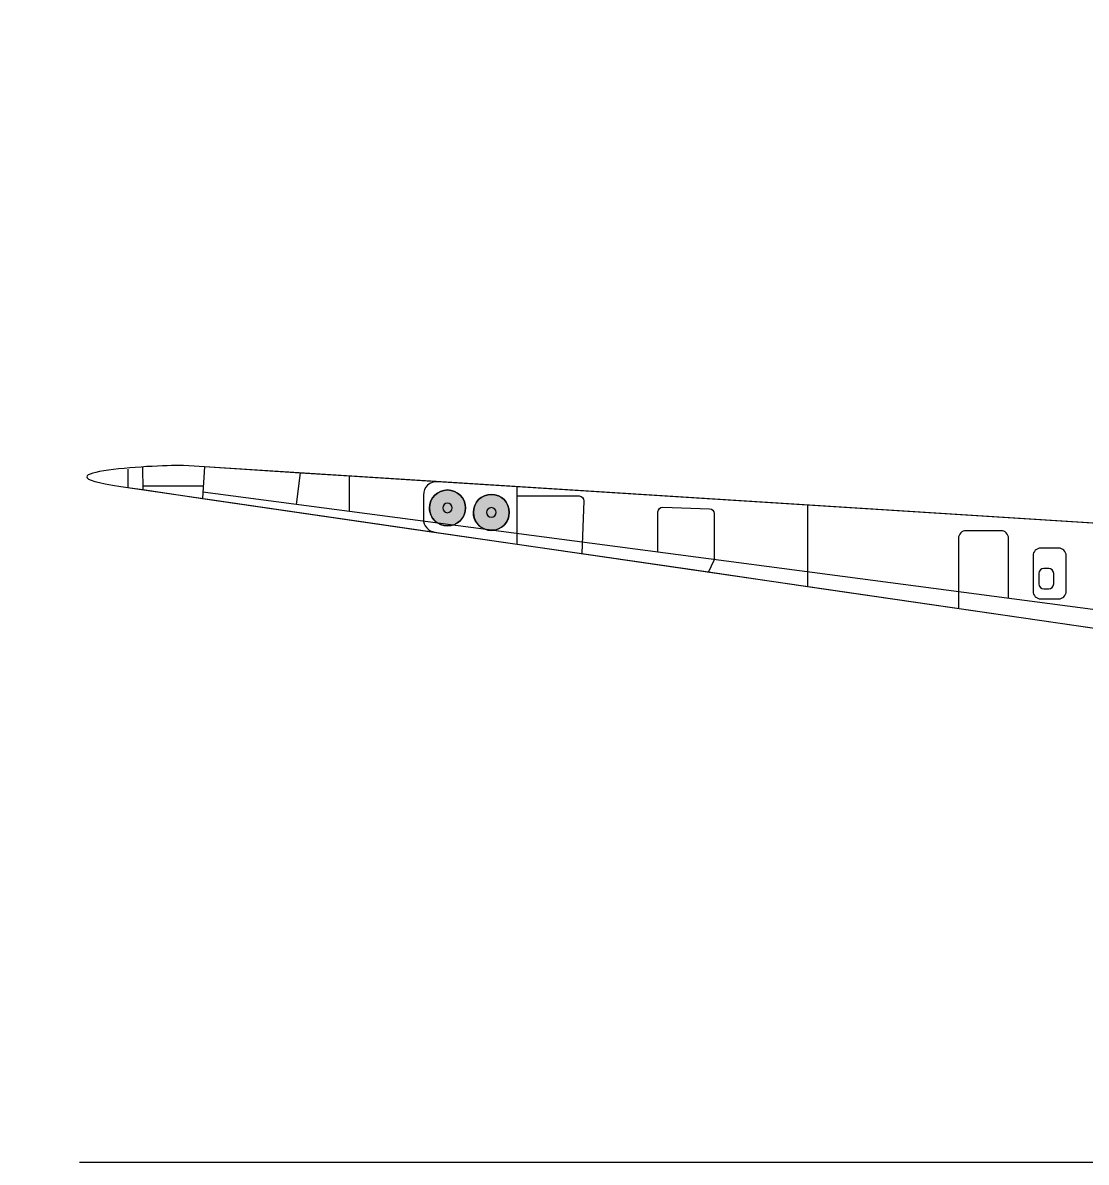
# Model space of a CAD drawing. Extents: x 54 to 366, y 42 to 297.
# Drawn here: x 188.7 to 237, y 234 to 285.8 of the extents above; entities that cross this region are included whole.
import ezdxf

# ---------------------------------------------------------------- set-up
doc = ezdxf.new("R2010")
doc.units = 0
doc.header["$MEASUREMENT"] = 0
doc.layers.add('4-VIEW', color=7, linetype='CONTINUOUS')
doc.layers.add('SOLIDS', color=7, linetype='CONTINUOUS')

# ---------------------------------------------------------------- blocks, each defined once
blk = doc.blocks.new('BLOCK_2')
at = {"layer": '4-VIEW', "color": 7}
for points in [[(194.135, 265.611), (194.153, 264.607)], [(196.945, 265.638), (196.867, 264.212)], [(193.46, 265.542), (193.464, 264.707)], [(201.299, 265.364), (201.111, 263.938)], [(203.521, 265.224), (203.521, 263.608)], [(196.898, 264.763), (194.149, 264.763)], [(211.16, 262.132), (211.16, 264.744)], [(246.985, 257.881), (196.882, 264.496)], [(224.369, 263.907), (224.369, 260.201)]]:
    blk.add_lwpolyline(points, dxfattribs=at)
for points, knots in [([(244.552, 262.632), (244.552, 262.632), (196.001, 265.698), (196.001, 265.698), (195.15, 265.752), (188.69, 265.409), (193.152, 264.752), (193.152, 264.752), (247.206, 256.887), (247.206, 256.887)], [0, 0, 0, 0, 1, 1, 1, 2, 2, 2, 3, 3, 3, 3]), ([(207.55, 264.969), (207.2, 264.991), (206.904, 264.716), (206.904, 264.363), (206.904, 264.363), (206.904, 263.274), (206.904, 263.274), (206.904, 262.97), (207.125, 262.716), (207.426, 262.673)], [0, 0, 0, 0, 1, 1, 1, 2, 2, 2, 3, 3, 3, 3]), ([(207.996, 262.956), (207.544, 262.956), (207.179, 263.323), (207.179, 263.774), (207.179, 264.226), (207.544, 264.592), (207.996, 264.592), (208.448, 264.592), (208.814, 264.226), (208.814, 263.774), (208.814, 263.323), (208.448, 262.956), (207.996, 262.956), (207.996, 262.956), (207.996, 262.956), (207.996, 262.956)], [0, 0, 0, 0, 1, 1, 1, 2, 2, 2, 3, 3, 3, 4, 4, 4, 5, 5, 5, 5]), ([(209.991, 262.756), (209.539, 262.756), (209.173, 263.121), (209.173, 263.573), (209.173, 264.025), (209.539, 264.391), (209.991, 264.391), (210.443, 264.391), (210.808, 264.025), (210.808, 263.573), (210.808, 263.121), (210.443, 262.756), (209.991, 262.756), (209.991, 262.756), (209.991, 262.756), (209.991, 262.756)], [0, 0, 0, 0, 1, 1, 1, 2, 2, 2, 3, 3, 3, 4, 4, 4, 5, 5, 5, 5]), ([(211.16, 264.32), (211.16, 264.32), (213.982, 264.32), (213.982, 264.32), (214.106, 264.32), (214.204, 264.217), (214.199, 264.093), (214.199, 264.093), (214.098, 261.704), (214.098, 261.704)], [0, 0, 0, 0, 1, 1, 1, 2, 2, 2, 3, 3, 3, 3]), ([(207.996, 263.559), (207.878, 263.559), (207.781, 263.656), (207.781, 263.774), (207.781, 263.893), (207.878, 263.989), (207.996, 263.989), (208.115, 263.989), (208.211, 263.893), (208.211, 263.774), (208.211, 263.656), (208.115, 263.559), (207.996, 263.559), (207.996, 263.559), (207.996, 263.559), (207.996, 263.559)], [0, 0, 0, 0, 1, 1, 1, 2, 2, 2, 3, 3, 3, 4, 4, 4, 5, 5, 5, 5]), ([(209.991, 263.358), (209.871, 263.358), (209.775, 263.455), (209.775, 263.573), (209.775, 263.692), (209.871, 263.788), (209.991, 263.788), (210.109, 263.788), (210.206, 263.692), (210.206, 263.573), (210.206, 263.455), (210.109, 263.358), (209.991, 263.358), (209.991, 263.358), (209.991, 263.358), (209.991, 263.358)], [0, 0, 0, 0, 1, 1, 1, 2, 2, 2, 3, 3, 3, 4, 4, 4, 5, 5, 5, 5]), ([(217.566, 261.766), (217.566, 261.766), (217.566, 263.593), (217.566, 263.593), (217.566, 263.716), (217.667, 263.814), (217.79, 263.81), (217.79, 263.81), (219.91, 263.738), (219.91, 263.738), (220.027, 263.734), (220.12, 263.638), (220.12, 263.521), (220.12, 263.521), (220.12, 261.473), (220.12, 261.473), (220.12, 261.44), (220.114, 261.411), (220.1, 261.382), (220.1, 261.382), (219.86, 260.866), (219.86, 260.866)], [0, 0, 0, 0, 1, 1, 1, 2, 2, 2, 3, 3, 3, 4, 4, 4, 5, 5, 5, 6, 6, 6, 7, 7, 7, 7]), ([(233.501, 259.661), (233.501, 259.661), (233.501, 262.394), (233.501, 262.394), (233.501, 262.585), (233.345, 262.742), (233.154, 262.742), (233.154, 262.742), (231.572, 262.742), (231.572, 262.742), (231.381, 262.742), (231.225, 262.585), (231.225, 262.394), (231.225, 262.394), (231.225, 259.221), (231.225, 259.221)], [0, 0, 0, 0, 1, 1, 1, 2, 2, 2, 3, 3, 3, 4, 4, 4, 5, 5, 5, 5]), ([(235.78, 259.643), (235.78, 259.643), (234.962, 259.643), (234.962, 259.643), (234.773, 259.643), (234.618, 259.797), (234.618, 259.987), (234.618, 259.987), (234.618, 261.608), (234.618, 261.608), (234.618, 261.797), (234.773, 261.952), (234.962, 261.952), (234.962, 261.952), (235.78, 261.952), (235.78, 261.952), (235.97, 261.952), (236.124, 261.797), (236.124, 261.608), (236.124, 261.608), (236.124, 259.987), (236.124, 259.987), (236.124, 259.797), (235.97, 259.643), (235.78, 259.643), (235.78, 259.643), (235.78, 259.643), (235.78, 259.643)], [0, 0, 0, 0, 1, 1, 1, 2, 2, 2, 3, 3, 3, 4, 4, 4, 5, 5, 5, 6, 6, 6, 7, 7, 7, 8, 8, 8, 9, 9, 9, 9]), ([(235.329, 260.094), (235.329, 260.094), (235.113, 260.094), (235.113, 260.094), (234.987, 260.094), (234.883, 260.198), (234.883, 260.324), (234.883, 260.324), (234.883, 260.798), (234.883, 260.798), (234.883, 260.923), (234.987, 261.027), (235.113, 261.027), (235.113, 261.027), (235.329, 261.027), (235.329, 261.027), (235.455, 261.027), (235.557, 260.923), (235.557, 260.798), (235.557, 260.798), (235.557, 260.324), (235.557, 260.324), (235.557, 260.198), (235.455, 260.094), (235.329, 260.094), (235.329, 260.094), (235.329, 260.094), (235.329, 260.094)], [0, 0, 0, 0, 1, 1, 1, 2, 2, 2, 3, 3, 3, 4, 4, 4, 5, 5, 5, 6, 6, 6, 7, 7, 7, 8, 8, 8, 9, 9, 9, 9])]:
    blk.add_open_spline(points, degree=3, knots=knots, dxfattribs=at)

msp = doc.modelspace()

# ---------------------------------------------------------------- hatches: boundary and pattern name
at = {"layer": 'SOLIDS'}
h = msp.add_hatch(color=255, dxfattribs=at)
edge = h.paths.add_edge_path()
edge.add_spline(control_points=[(207.996, 264.592), (207.544, 264.592), (207.179, 264.226), (207.179, 263.774), (207.179, 263.487), (207.327, 263.233), (207.551, 263.087), (207.679, 263.004), (207.832, 262.956), (207.996, 262.956), (208.084, 262.956), (208.169, 262.97), (208.248, 262.995), (208.577, 263.102), (208.814, 263.41), (208.814, 263.774), (208.814, 264.226), (208.448, 264.592), (207.996, 264.592), (207.996, 264.592), (207.996, 264.592), (207.996, 264.592)], knot_values=[0, 0, 0, 0, 1, 1, 1, 2, 2, 2, 3, 3, 3, 4, 4, 4, 5, 5, 5, 6, 6, 6, 7, 7, 7, 7], degree=3, periodic=1)
edge = h.paths.add_edge_path()
edge.add_spline(control_points=[(209.991, 264.391), (209.539, 264.391), (209.173, 264.025), (209.173, 263.573), (209.173, 263.216), (209.401, 262.913), (209.72, 262.801), (209.72, 262.801), (210.051, 262.758), (210.051, 262.758), (210.475, 262.788), (210.808, 263.141), (210.808, 263.573), (210.808, 264.025), (210.442, 264.391), (209.991, 264.391)], knot_values=[0, 0, 0, 0, 1, 1, 1, 2, 2, 2, 3, 3, 3, 4, 4, 4, 5, 5, 5, 5], degree=3, periodic=1)

# ---------------------------------------------------------------- linework, layer by layer
at = {"layer": '4-VIEW', "color": 7}
msp.add_lwpolyline([(191.265, 234.047), (363.66, 234.047)], dxfattribs=at)
at = {"layer": 'SOLIDS'}
for points, knots in [([(275.137, 270.142), (275.137, 270.142), (275.2, 276.673), (275.2, 276.673), (275.2, 276.783), (275.278, 276.847), (275.368, 276.863), (275.368, 276.863), (275.369, 276.864), (275.369, 276.864), (275.49, 276.886), (275.632, 276.822), (275.633, 276.673), (275.633, 276.673), (275.712, 270.452), (275.712, 270.452), (275.712, 270.452), (276.424, 270.452), (276.424, 270.452), (276.466, 273.494), (276.528, 276.41), (276.659, 278.896), (276.758, 280.786), (276.896, 282.428), (277.095, 283.688), (277.425, 285.77), (277.547, 285.82), (277.883, 283.704), (278.346, 280.788), (278.482, 275.817), (278.557, 270.452), (278.557, 270.452), (279.294, 270.452), (279.294, 270.452), (279.44, 270.452), (279.515, 270.31), (279.52, 270.164), (280.631, 270.131), (281.527, 269.344), (281.527, 268.191), (281.527, 268.191), (281.527, 267.74), (281.527, 267.74), (281.645, 267.739), (281.742, 267.642), (281.742, 267.523), (281.742, 267.523), (281.742, 267.456), (281.742, 267.456), (281.742, 267.336), (281.645, 267.238), (281.526, 267.238), (281.526, 267.238), (281.526, 266.852), (281.526, 266.852), (281.526, 266.852), (288.124, 266.694), (288.124, 266.694), (288.148, 266.741), (288.199, 266.774), (288.263, 266.763), (288.419, 266.734), (288.572, 266.704), (288.723, 266.671), (288.723, 266.671), (293.437, 266.552), (293.437, 266.552), (293.437, 266.552), (300.822, 266.366), (300.822, 266.366), (303.763, 266.292), (303.695, 266.129), (302.626, 265.968), (301.359, 265.778), (298.686, 265.591), (297.954, 265.562), (297.954, 265.562), (292.36, 265.34), (292.36, 265.34), (293.737, 264.612), (294.945, 263.713), (296.158, 262.769), (297.368, 264.36), (299.28, 265.387), (301.433, 265.387), (303.732, 265.387), (305.758, 264.216), (306.945, 262.437), (308.973, 263.89), (311.13, 265.349), (314.808, 266.383), (314.931, 266.418), (315.027, 266.271), (314.943, 266.173), (313.544, 264.527), (312.026, 263.464), (310.429, 262.632), (310.429, 262.632), (311.905, 262.726), (311.905, 262.726), (311.905, 262.726), (330.612, 263.907), (330.612, 263.907), (330.612, 263.907), (343.821, 264.741), (343.821, 264.741), (343.821, 264.741), (348.619, 265.044), (348.619, 265.044), (348.619, 265.044), (351.46, 265.223), (351.46, 265.223), (351.46, 265.223), (351.46, 265.223), (351.46, 265.223), (351.46, 265.223), (353.682, 265.363), (353.682, 265.363), (353.682, 265.363), (353.682, 265.363), (353.682, 265.363), (353.682, 265.363), (358.035, 265.638), (358.035, 265.638), (358.035, 265.638), (358.98, 265.698), (358.98, 265.698), (359.83, 265.752), (366.291, 265.409), (361.829, 264.752), (361.829, 264.752), (361.517, 264.707), (361.517, 264.707), (361.517, 264.707), (360.828, 264.606), (360.828, 264.606), (360.828, 264.606), (359.47, 264.409), (359.47, 264.409), (359.47, 264.409), (359.47, 264.409), (359.47, 264.409), (359.47, 264.409), (358.805, 264.312), (358.805, 264.312), (358.805, 264.312), (358.112, 264.211), (358.112, 264.211), (358.112, 264.211), (346.935, 262.585), (346.935, 262.585), (346.935, 262.585), (341.973, 261.863), (341.973, 261.863), (341.973, 261.863), (340.883, 261.704), (340.883, 261.704), (340.883, 261.704), (335.12, 260.866), (335.12, 260.866), (335.12, 260.866), (330.612, 260.21), (330.612, 260.21), (330.612, 260.21), (312.449, 257.567), (312.449, 257.567), (312.449, 257.567), (307.784, 256.888), (307.784, 256.888), (307.509, 255.958), (307.036, 255.113), (306.413, 254.403), (306.413, 254.403), (307.148, 253.431), (307.148, 253.431), (307.243, 253.311), (307.224, 253.138), (307.107, 253.041), (307.107, 253.041), (306.273, 252.347), (306.273, 252.347), (306.151, 252.246), (305.973, 252.263), (305.874, 252.386), (305.874, 252.386), (305.36, 253.018), (305.36, 253.018), (305.36, 253.018), (305.404, 244.194), (305.404, 244.194), (305.405, 244.048), (305.289, 243.932), (305.143, 243.932), (305.143, 243.932), (304.602, 243.932), (304.602, 243.932), (304.602, 243.932), (304.602, 242.691), (304.602, 242.691), (304.602, 242.691), (304.602, 242.536), (304.602, 242.536), (304.602, 242.381), (304.475, 242.253), (304.32, 242.253), (304.32, 242.253), (303.866, 242.253), (303.866, 242.253), (303.724, 242.253), (303.606, 242.359), (303.586, 242.494), (303.586, 242.494), (302.838, 242.494), (302.838, 242.494), (302.838, 242.494), (302.838, 239.205), (302.838, 239.205), (302.838, 238.648), (302.382, 238.193), (301.826, 238.193), (301.826, 238.193), (300.893, 238.193), (300.893, 238.193), (300.337, 238.193), (299.882, 238.648), (299.882, 239.205), (299.882, 239.205), (299.882, 242.494), (299.882, 242.494), (299.882, 242.494), (299.216, 242.494), (299.216, 242.494), (299.19, 242.365), (299.076, 242.268), (298.939, 242.268), (298.939, 242.268), (298.499, 242.268), (298.499, 242.268), (298.344, 242.268), (298.217, 242.394), (298.217, 242.55), (298.217, 242.55), (298.217, 242.792), (298.217, 242.792), (298.217, 242.792), (298.217, 244.018), (298.217, 244.018), (298.217, 244.018), (297.765, 244.018), (297.765, 244.018), (297.621, 244.018), (297.505, 244.135), (297.505, 244.279), (297.505, 244.279), (297.505, 253.068), (297.505, 253.068), (297.505, 253.068), (297.249, 252.807), (297.249, 252.807), (297.249, 252.807), (296.868, 252.42), (296.868, 252.42), (296.762, 252.311), (296.587, 252.307), (296.475, 252.411), (296.475, 252.411), (295.681, 253.149), (295.681, 253.149), (295.564, 253.256), (295.559, 253.436), (295.669, 253.55), (295.669, 253.55), (296.067, 253.969), (296.067, 253.969), (296.067, 253.969), (296.466, 254.387), (296.466, 254.387), (296.305, 254.569), (296.154, 254.761), (296.014, 254.96), (296.014, 254.96), (295.718, 254.881), (295.718, 254.881), (295.315, 254.773), (294.819, 255.479), (295.15, 255.809), (295.15, 255.809), (295.392, 256.052), (295.392, 256.052), (295.338, 256.169), (295.289, 256.289), (295.243, 256.41), (295.243, 256.41), (283.96, 255.962), (283.96, 255.962), (283.96, 255.962), (283.96, 254.727), (283.96, 254.727), (283.96, 254.727), (283.96, 252.87), (283.96, 252.87), (283.96, 252.086), (283.484, 251.41), (282.807, 251.117), (282.574, 251.017), (282.319, 250.961), (282.051, 250.961), (282.051, 250.961), (280.459, 250.961), (280.459, 250.961), (280.459, 250.961), (277.855, 250.961), (277.855, 250.961), (277.855, 250.961), (277.855, 247.82), (277.855, 247.82), (277.855, 247.737), (277.786, 247.668), (277.702, 247.668), (277.702, 247.668), (277.278, 247.668), (277.278, 247.668), (277.194, 247.668), (277.126, 247.737), (277.126, 247.82), (277.126, 247.82), (277.126, 250.961), (277.126, 250.961), (277.126, 250.961), (272.93, 250.961), (272.93, 250.961), (272.293, 250.961), (271.728, 251.275), (271.381, 251.756), (271.381, 251.756), (271.193, 251.35), (271.193, 251.35), (271.193, 251.246), (271.11, 251.163), (271.007, 251.163), (270.904, 251.163), (270.821, 251.246), (270.821, 251.35), (270.821, 251.396), (270.838, 251.438), (270.865, 251.47), (270.865, 251.47), (271.131, 252.231), (271.131, 252.231), (271.059, 252.431), (271.021, 252.646), (271.021, 252.87), (271.021, 252.87), (271.021, 254.727), (271.021, 254.727), (271.021, 254.727), (271.021, 255.962), (271.021, 255.962), (271.021, 255.962), (259.738, 256.41), (259.738, 256.41), (259.692, 256.289), (259.642, 256.169), (259.589, 256.052), (259.589, 256.052), (259.831, 255.809), (259.831, 255.809), (260.162, 255.479), (259.666, 254.773), (259.263, 254.881), (259.263, 254.881), (258.966, 254.96), (258.966, 254.96), (258.827, 254.76), (258.676, 254.569), (258.514, 254.387), (258.514, 254.387), (258.913, 253.969), (258.913, 253.969), (258.913, 253.969), (259.312, 253.55), (259.312, 253.55), (259.421, 253.436), (259.416, 253.256), (259.301, 253.149), (259.301, 253.149), (258.505, 252.411), (258.505, 252.411), (258.394, 252.307), (258.22, 252.311), (258.112, 252.42), (258.112, 252.42), (257.731, 252.807), (257.731, 252.807), (257.731, 252.807), (257.476, 253.068), (257.476, 253.068), (257.476, 253.068), (257.476, 244.279), (257.476, 244.279), (257.476, 244.135), (257.359, 244.018), (257.216, 244.018), (257.216, 244.018), (256.764, 244.018), (256.764, 244.018), (256.764, 244.018), (256.764, 242.792), (256.764, 242.792), (256.764, 242.792), (256.764, 242.55), (256.764, 242.55), (256.764, 242.394), (256.637, 242.268), (256.482, 242.268), (256.482, 242.268), (256.042, 242.268), (256.042, 242.268), (255.905, 242.268), (255.791, 242.365), (255.765, 242.494), (255.765, 242.494), (255.098, 242.494), (255.098, 242.494), (255.098, 242.494), (255.098, 239.205), (255.098, 239.205), (255.098, 238.648), (254.644, 238.193), (254.087, 238.193), (254.087, 238.193), (253.155, 238.193), (253.155, 238.193), (252.599, 238.193), (252.143, 238.648), (252.143, 239.205), (252.143, 239.205), (252.143, 242.494), (252.143, 242.494), (252.143, 242.494), (251.395, 242.494), (251.395, 242.494), (251.375, 242.359), (251.257, 242.253), (251.115, 242.253), (251.115, 242.253), (250.661, 242.253), (250.661, 242.253), (250.505, 242.253), (250.379, 242.381), (250.379, 242.536), (250.379, 242.536), (250.379, 242.691), (250.379, 242.691), (250.379, 242.691), (250.379, 243.932), (250.379, 243.932), (250.379, 243.932), (249.838, 243.932), (249.838, 243.932), (249.692, 243.932), (249.576, 244.048), (249.576, 244.194), (249.576, 244.194), (249.621, 252.995), (249.621, 252.995), (249.621, 252.995), (249.107, 252.386), (249.107, 252.386), (249.007, 252.263), (248.829, 252.246), (248.708, 252.347), (248.708, 252.347), (247.875, 253.041), (247.875, 253.041), (247.757, 253.138), (247.738, 253.311), (247.833, 253.431), (247.833, 253.431), (248.573, 254.397), (248.573, 254.397), (247.948, 255.108), (247.473, 255.955), (247.197, 256.888), (247.197, 256.888), (242.531, 257.567), (242.531, 257.567), (242.531, 257.567), (224.369, 260.21), (224.369, 260.21), (224.369, 260.21), (219.86, 260.866), (219.86, 260.866), (219.86, 260.866), (214.098, 261.704), (214.098, 261.704), (214.098, 261.704), (211.16, 262.132), (211.16, 262.132), (211.16, 262.132), (207.377, 262.682), (207.377, 262.682), (207.377, 262.682), (196.867, 264.211), (196.867, 264.211), (196.867, 264.211), (194.153, 264.606), (194.153, 264.606), (194.153, 264.606), (193.464, 264.707), (193.464, 264.707), (193.464, 264.707), (193.152, 264.752), (193.152, 264.752), (188.69, 265.409), (195.15, 265.752), (196.001, 265.698), (196.001, 265.698), (196.945, 265.638), (196.945, 265.638), (196.945, 265.638), (201.299, 265.363), (201.299, 265.363), (201.299, 265.363), (203.521, 265.223), (203.521, 265.223), (203.521, 265.223), (207.541, 264.969), (207.541, 264.969), (207.544, 264.969), (207.547, 264.969), (207.55, 264.969), (207.55, 264.969), (211.16, 264.741), (211.16, 264.741), (211.16, 264.741), (224.369, 263.907), (224.369, 263.907), (224.369, 263.907), (243.076, 262.726), (243.076, 262.726), (243.076, 262.726), (244.552, 262.632), (244.552, 262.632), (242.955, 263.464), (241.437, 264.527), (240.038, 266.173), (239.955, 266.271), (240.049, 266.418), (240.172, 266.383), (243.85, 265.349), (246.007, 263.89), (248.036, 262.437), (249.224, 264.216), (251.249, 265.387), (253.548, 265.387), (255.7, 265.387), (257.613, 264.36), (258.822, 262.769), (260.036, 263.712), (261.244, 264.612), (262.62, 265.34), (262.62, 265.34), (257.026, 265.562), (257.026, 265.562), (256.294, 265.591), (253.621, 265.778), (252.354, 265.968), (251.285, 266.129), (251.218, 266.292), (254.158, 266.366), (254.158, 266.366), (261.544, 266.552), (261.544, 266.552), (261.544, 266.552), (266.258, 266.671), (266.258, 266.671), (266.409, 266.704), (266.562, 266.734), (266.718, 266.763), (266.781, 266.774), (266.833, 266.741), (266.857, 266.694), (266.857, 266.694), (273.454, 266.852), (273.454, 266.852), (273.454, 266.852), (273.456, 267.238), (273.456, 267.238), (273.336, 267.238), (273.238, 267.336), (273.238, 267.456), (273.238, 267.456), (273.238, 267.523), (273.238, 267.523), (273.238, 267.642), (273.335, 267.739), (273.453, 267.74), (273.453, 267.74), (273.453, 267.935), (273.453, 267.935), (273.453, 267.935), (273.453, 268.191), (273.453, 268.191), (273.453, 269.152), (274.076, 269.858), (274.926, 270.086), (274.959, 270.095), (275.049, 270.119), (275.137, 270.142)], [0, 0, 0, 0, 1, 1, 1, 2, 2, 2, 3, 3, 3, 4, 4, 4, 5, 5, 5, 6, 6, 6, 7, 7, 7, 8, 8, 8, 9, 9, 9, 10, 10, 10, 11, 11, 11, 12, 12, 12, 13, 13, 13, 14, 14, 14, 15, 15, 15, 16, 16, 16, 17, 17, 17, 18, 18, 18, 19, 19, 19, 20, 20, 20, 21, 21, 21, 22, 22, 22, 23, 23, 23, 24, 24, 24, 25, 25, 25, 26, 26, 26, 27, 27, 27, 28, 28, 28, 29, 29, 29, 30, 30, 30, 31, 31, 31, 32, 32, 32, 33, 33, 33, 34, 34, 34, 35, 35, 35, 36, 36, 36, 37, 37, 37, 38, 38, 38, 39, 39, 39, 40, 40, 40, 41, 41, 41, 42, 42, 42, 43, 43, 43, 44, 44, 44, 45, 45, 45, 46, 46, 46, 47, 47, 47, 48, 48, 48, 49, 49, 49, 50, 50, 50, 51, 51, 51, 52, 52, 52, 53, 53, 53, 54, 54, 54, 55, 55, 55, 56, 56, 56, 57, 57, 57, 58, 58, 58, 59, 59, 59, 60, 60, 60, 61, 61, 61, 62, 62, 62, 63, 63, 63, 64, 64, 64, 65, 65, 65, 66, 66, 66, 67, 67, 67, 68, 68, 68, 69, 69, 69, 70, 70, 70, 71, 71, 71, 72, 72, 72, 73, 73, 73, 74, 74, 74, 75, 75, 75, 76, 76, 76, 77, 77, 77, 78, 78, 78, 79, 79, 79, 80, 80, 80, 81, 81, 81, 82, 82, 82, 83, 83, 83, 84, 84, 84, 85, 85, 85, 86, 86, 86, 87, 87, 87, 88, 88, 88, 89, 89, 89, 90, 90, 90, 91, 91, 91, 92, 92, 92, 93, 93, 93, 94, 94, 94, 95, 95, 95, 96, 96, 96, 97, 97, 97, 98, 98, 98, 99, 99, 99, 100, 100, 100, 101, 101, 101, 102, 102, 102, 103, 103, 103, 104, 104, 104, 105, 105, 105, 106, 106, 106, 107, 107, 107, 108, 108, 108, 109, 109, 109, 110, 110, 110, 111, 111, 111, 112, 112, 112, 113, 113, 113, 114, 114, 114, 115, 115, 115, 116, 116, 116, 117, 117, 117, 118, 118, 118, 119, 119, 119, 120, 120, 120, 121, 121, 121, 122, 122, 122, 123, 123, 123, 124, 124, 124, 125, 125, 125, 126, 126, 126, 127, 127, 127, 128, 128, 128, 129, 129, 129, 130, 130, 130, 131, 131, 131, 132, 132, 132, 133, 133, 133, 134, 134, 134, 135, 135, 135, 136, 136, 136, 137, 137, 137, 138, 138, 138, 139, 139, 139, 140, 140, 140, 141, 141, 141, 142, 142, 142, 143, 143, 143, 144, 144, 144, 145, 145, 145, 146, 146, 146, 147, 147, 147, 148, 148, 148, 149, 149, 149, 150, 150, 150, 151, 151, 151, 152, 152, 152, 153, 153, 153, 154, 154, 154, 155, 155, 155, 156, 156, 156, 157, 157, 157, 158, 158, 158, 159, 159, 159, 160, 160, 160, 161, 161, 161, 162, 162, 162, 163, 163, 163, 164, 164, 164, 165, 165, 165, 166, 166, 166, 167, 167, 167, 168, 168, 168, 169, 169, 169, 170, 170, 170, 171, 171, 171, 172, 172, 172, 173, 173, 173, 174, 174, 174, 175, 175, 175, 176, 176, 176, 177, 177, 177, 178, 178, 178, 179, 179, 179, 180, 180, 180, 181, 181, 181, 182, 182, 182, 183, 183, 183, 184, 184, 184, 185, 185, 185, 186, 186, 186, 187, 187, 187, 188, 188, 188, 189, 189, 189, 190, 190, 190, 191, 191, 191, 192, 192, 192, 193, 193, 193, 194, 194, 194, 195, 195, 195, 196, 196, 196, 197, 197, 197, 198, 198, 198, 199, 199, 199, 200, 200, 200, 201, 201, 201, 202, 202, 202, 203, 203, 203, 203]), ([(207.996, 264.592), (207.544, 264.592), (207.179, 264.226), (207.179, 263.774), (207.179, 263.487), (207.327, 263.233), (207.551, 263.087), (207.679, 263.004), (207.832, 262.956), (207.996, 262.956), (208.084, 262.956), (208.169, 262.97), (208.248, 262.995), (208.577, 263.102), (208.814, 263.41), (208.814, 263.774), (208.814, 264.226), (208.448, 264.592), (207.996, 264.592), (207.996, 264.592), (207.996, 264.592), (207.996, 264.592)], [0, 0, 0, 0, 1, 1, 1, 2, 2, 2, 3, 3, 3, 4, 4, 4, 5, 5, 5, 6, 6, 6, 7, 7, 7, 7]), ([(209.991, 264.391), (209.539, 264.391), (209.173, 264.025), (209.173, 263.573), (209.173, 263.216), (209.401, 262.913), (209.72, 262.801), (209.72, 262.801), (210.051, 262.758), (210.051, 262.758), (210.475, 262.788), (210.808, 263.141), (210.808, 263.573), (210.808, 264.025), (210.442, 264.391), (209.991, 264.391)], [0, 0, 0, 0, 1, 1, 1, 2, 2, 2, 3, 3, 3, 4, 4, 4, 5, 5, 5, 5])]:
    msp.add_open_spline(points, degree=3, knots=knots, dxfattribs=at)

# ---------------------------------------------------------------- block references
at = {"layer": '4-VIEW'}
msp.add_blockref('BLOCK_2', (0, 0), dxfattribs=at)

doc.saveas('drawing.dxf')
